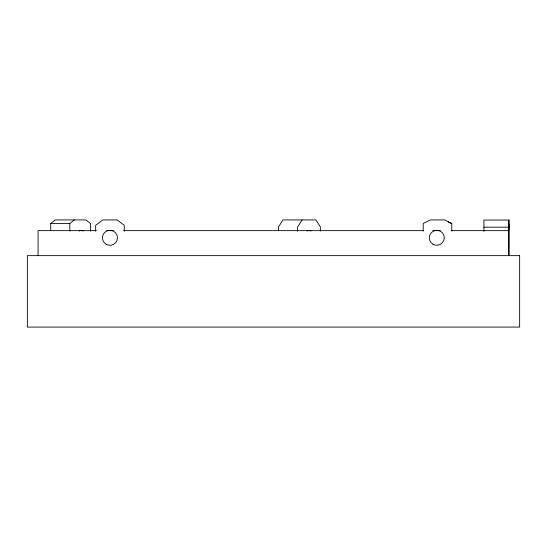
<?xml version="1.0" encoding="UTF-8"?>
<svg xmlns="http://www.w3.org/2000/svg" width="547" height="547" viewBox="0 0 547 547"><rect width="100%" height="100%" fill="white"/><g stroke="black" fill="none" stroke-linecap="round" stroke-linejoin="round"><path stroke-width="0.82" d="M483.931 231.395L483.931 220.051L508.936 220.051L508.826 227.196M508.936 223.86L508.717 230.643M448.383 221.795L448.219 222.308L451.788 223.497L451.788 231.135M302.142 219.921L297.589 227.067L297.589 231.285M50.727 230.643L50.727 223.497L55.233 219.921L85.865 219.921L90.46 223.497L90.46 231.135M50.727 223.497L69.838 223.497L74.385 219.921M483.931 227.196L508.936 227.196M96.381 230.643L38.078 230.643L38.078 255.64M106.61 230.643L113.434 230.643M123.663 230.643L423.706 230.643M432.848 230.643L440.301 230.643M451.767 230.643L508.826 230.643M451.788 223.497L444.643 219.921L430.359 219.921L423.214 223.497L423.214 231.135M508.936 220.051L508.936 255.64M508.854 226.8L508.854 255.64M320.344 231.06L320.344 226.807L315.92 219.921L282.99 219.921L278.437 227.067L278.437 230.643M124.251 231.203L124.251 225.282L117.113 219.921L102.822 219.921L95.677 225.282L95.677 231.203M69.838 223.497L69.838 231.135M79.26 231.025A7.501 4.82 -90 0 1 83.185 231.025M307.017 231.025A7.501 4.82 -90 0 1 310.935 231.025M519.65 255.64L27.35 255.64L27.35 327.079L519.65 327.079L519.65 255.64M433.039 244.277A7.501 7.501 0 0 0 444.287 237.781A7.501 7.501 0 0 0 433.039 231.285A7.501 7.501 0 0 0 433.039 244.277M106.214 244.277A7.501 7.501 0 0 0 117.468 237.781A7.501 7.501 0 0 0 106.214 231.285A7.501 7.501 0 0 0 106.214 244.277"/></g></svg>
